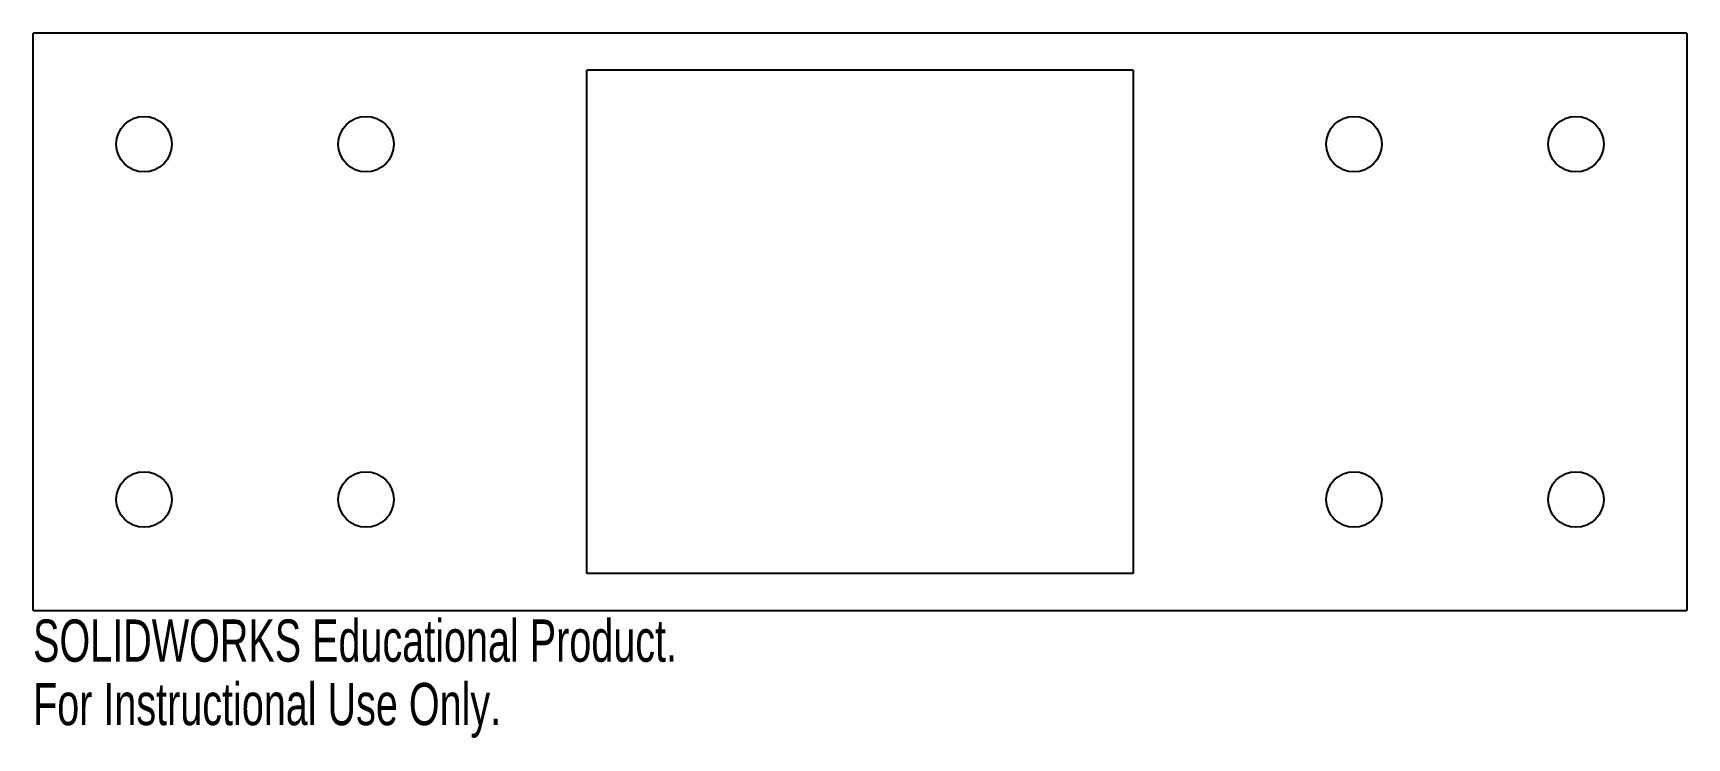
# Model space of a CAD drawing. Header units: inches. Extents: x -3.73 to 3.73, y -1.87 to 1.3.
import ezdxf

# ---------------------------------------------------------------- set-up
doc = ezdxf.new("R2010")
doc.units = ezdxf.units.IN
doc.header["$MEASUREMENT"] = 0
doc.styles.add('SLDTEXTSTYLE0', font='TXT', dxfattribs={"width": 0.7})

msp = doc.modelspace()

# ---------------------------------------------------------------- linework, layer by layer
at = {"color": 7, "linetype": 'Continuous', "lineweight": 25}
for p, q in [((3.725, 1.3), (-3.725, 1.3)), ((-3.725, -1.3), (-3.725, 1.3)), ((3.725, 1.3), (3.725, -1.3)), ((1.23, 1.1332), (-1.23, 1.1332)), ((-1.23, -1.1332), (-1.23, 1.1332)), ((1.23, 1.1332), (1.23, -1.1332)), ((1.23, -1.1332), (-1.23, -1.1332)), ((-3.725, -1.3), (3.725, -1.3))]:
    msp.add_line(p, q, dxfattribs=at)
for centre in [(-3.225, 0.8), (-2.225, 0.8), (2.225, 0.8), (3.225, 0.8), (-3.225, -0.8), (-2.225, -0.8), (2.225, -0.8), (3.225, -0.8)]:
    msp.add_circle(centre, 0.125, dxfattribs=at)

# ---------------------------------------------------------------- texts
at = {"color": 7, "linetype": 'Continuous', "char_height": 0.1903, "attachment_point": 1, "style": 'SLDTEXTSTYLE0'}
for s, insert in [('SOLIDWORKS Educational Product.', (-3.725, -1.3401)), ('For Instructional Use Only.', (-3.725, -1.6256))]:
    msp.add_mtext(s, dxfattribs=dict(at, insert=insert))

doc.saveas('drawing.dxf')
